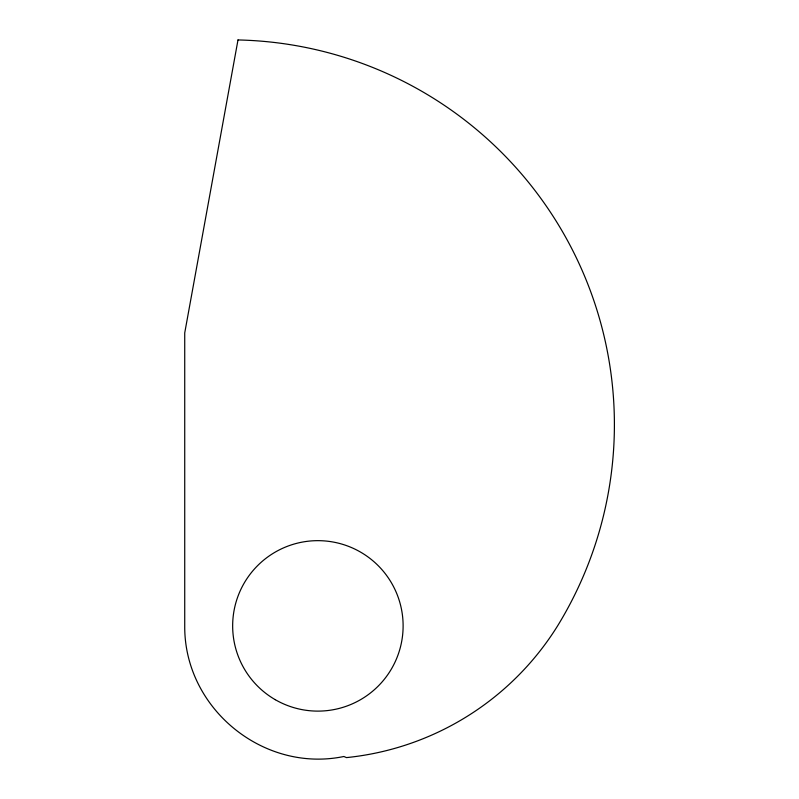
<?xml version="1.0" encoding="UTF-8"?>
<svg xmlns="http://www.w3.org/2000/svg" width="799" height="799" viewBox="0 0 799 799"><rect width="100%" height="100%" fill="white"/><g stroke="black" fill="none" stroke-linecap="round" stroke-linejoin="round"><path stroke-width="1.2" d="M237.992 39.95L184.729 332.913L184.729 625.887C184.06 708.194 263.271 773.202 343.87 756.493L346.476 757.602A282.317 282.317 0 0 0 557.592 625.887A384.798 384.798 0 0 0 237.992 39.95M275.275 699.694A85.223 85.223 0 0 0 403.115 625.887A85.223 85.223 0 0 0 275.275 552.079A85.223 85.223 0 0 0 275.275 699.694"/></g></svg>
